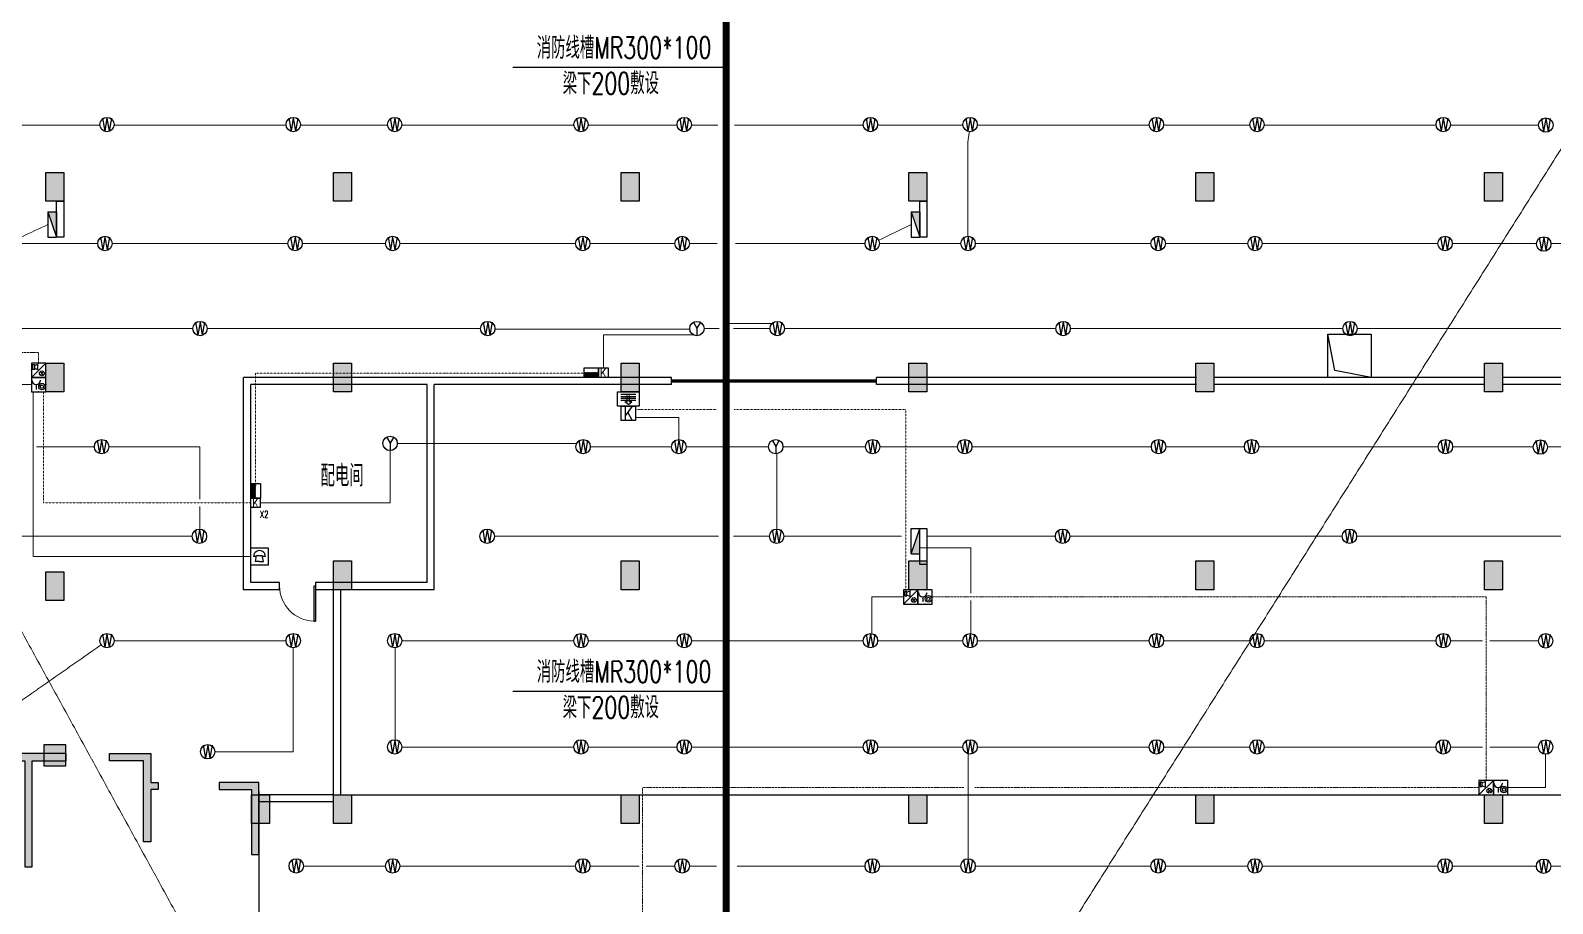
# Model space of a CAD drawing. Extents: x -1348811 to 123514, y -640545 to 749356.
# Drawn here: x -547231 to -504907, y -465739 to -441473 of the extents above; entities that cross this region are included whole.
import ezdxf
from ezdxf.enums import TextEntityAlignment as Align

# ---------------------------------------------------------------- set-up
doc = ezdxf.new("R2010")
doc.units = 0
doc.header["$LTSCALE"] = 10
doc.header["$MEASUREMENT"] = 0
for name, pattern in [('8.17_for siteplandwg$0$DASH', [0.35, 0.25, -0.1]), ('ACAD_ISO11W100', [33.5, 12, -3, 12, -3, 0.5, -3]), ('DASH', [0.35, 0.25, -0.1]), ('DASHDOT', [25.4, 12.7, -6.35, 0, -6.35]), ('DASHED', [0.75, 0.5, -0.25]), ('常规', [20, 10, 0, 10])]:
    doc.linetypes.add(name, pattern=pattern)
doc.layers.get('0').update_dxf_attribs({"linetype": 'CONTINUOUS'})
for name, color, linetype in [('A-STAIRS', 9, 'CONTINUOUS'), ('COLU', 1, 'CONTINUOUS'), ('COLU_HATCH', 252, 'CONTINUOUS'), ('JPS-WALL', 7, 'CONTINUOUS'), ('JPS-XHS', 7, 'CONTINUOUS'), ('jq-h', 252, 'CONTINUOUS'), ('RD-equip', 3, 'CONTINUOUS'), ('RD-Text', 4, 'CONTINUOUS'), ('STAIR', 9, 'CONTINUOUS'), ('TEXT', 7, 'CONTINUOUS'), ('wall', 8, 'CONTINUOUS'), ('WINDOW', 4, 'CONTINUOUS'), ('wj', 1, 'CONTINUOUS'), ('大空间线缆层', 1, 'CONTINUOUS'), ('排水设施', 163, 'CONTINUOUS')]:
    doc.layers.add(name, color=color, linetype=linetype)
doc.layers.add('RD-Line', color=2, linetype='常规', lineweight=0)
doc.styles.add('FS1', font='txt4.shx', dxfattribs={"width": 0.8, "bigfont": 'fstxt.shx'})
doc.styles.add('FS2', font='tjromans.shx', dxfattribs={"width": 0.8, "bigfont": 'tjhztxt.shx'})
doc.styles.get("Standard").update_dxf_attribs({"font": 'GBENOR', "bigfont": 'GBCBIG'})

# ---------------------------------------------------------------- blocks, each defined once
blk = doc.blocks.new('JG301')
at = {"layer": 'jq-h'}
for points in [[(31500, -2800), (33050, -2800), (33050, -3000), (32100, -3000), (32100, -5950), (31900, -5950), (31900, -3000), (31500, -3000)], [(35400, -5250), (35200, -5250), (35200, -3000), (34250, -3000), (34250, -2800), (35400, -2800), (35400, -3600), (35600, -3600), (35600, -3800), (35400, -3800)], [(38200, -3800), (37300, -3800), (37300, -3600), (38400, -3600), (38400, -3600), (38400, -5600), (38200, -5600)]]:
    blk.add_hatch(color=256, dxfattribs=at).paths.add_polyline_path(points)
at = {"layer": 'wj'}
for points in [[(32100, -3000), (33050, -3000), (33050, -2800), (31500, -2800), (31500, -3000), (31900, -3000), (31900, -5950), (32100, -5950), (32100, -3000)], [(35200, -5250), (35200, -3000), (34250, -3000), (34250, -2800), (35400, -2800), (35400, -3600), (35600, -3600), (35600, -3800), (35400, -3800), (35400, -5250), (35200, -5250)], [(38200, -3800), (38200, -5600), (38400, -5600), (38400, -3600), (37300, -3600), (37300, -3800), (38200, -3800)]]:
    blk.add_lwpolyline(points, dxfattribs=at)
blk = doc.blocks.new('A$C00D673E7')
at = {"layer": '排水设施'}
blk.add_lwpolyline([(0, 0), (1200, 0), (1200, 1200), (0, 1200)], close=True, dxfattribs=at)
blk.add_lwpolyline([(1200, 1200), (189, 1005), (0, 0)], dxfattribs=at)
blk = doc.blocks.new('$DorLib2D$00000001')
for p, q in [((0.45, 0.975), (0.5, 0.975)), ((0.45, 0), (0.45, 0.975)), ((0.5, 0), (0.5, 0.975)), ((0.5, 0), (0.45, 0))]:
    blk.add_line(p, q)
at = {"lineweight": 13}
blk.add_arc((0.475, 0), 0.975, 91.4693, 180, dxfattribs=at)
blk = doc.blocks.new('WG')
at = {"layer": 'RD-equip'}
blk.add_circle((0, 0), 200, dxfattribs=at)
at = {"layer": 'RD-equip', "color": 4, "style": 'FS1', "width": 0.8}
blk.add_attdef('消防', text='', height=360, dxfattribs=at).set_placement((0, 0), align=Align.MIDDLE)
blk = doc.blocks.new('WWWW')
at = {"layer": 'RD-equip'}
blk.add_blockref('WG', (0, 0), dxfattribs=at).add_auto_attribs({'消防': 'W'})
blk = doc.blocks.new('yy')
at = {"layer": 'RD-equip'}
blk.add_circle((0, 0), 200, dxfattribs=at)
at = {"layer": 'RD-equip', "color": 4, "style": 'FS1', "width": 0.8}
blk.add_attdef('Y', text='', height=360, dxfattribs=at).set_placement((0, 0), align=Align.MIDDLE)
blk = doc.blocks.new('YYYY')
at = {"layer": 'RD-equip'}
blk.add_blockref('yy', (0, 0), dxfattribs=at).add_auto_attribs({'Y': 'Y'})
blk = doc.blocks.new('FHJL')
at = {"layer": 'RD-equip', "color": 4}
for p, q in [((-212, 331), (210, 331)), ((-212, 274), (210, 274)), ((-212, 221), (210, 221)), ((-212, 168), (210, 168)), ((-97, 120), (-31, 120)), ((0, 43), (-97, 120)), ((-31, 120), (-31, 293)), ((0, 43), (97, 120)), ((31, 120), (31, 293)), ((97, 120), (31, 120))]:
    blk.add_line(p, q, dxfattribs=at)
at = {"layer": 'RD-equip'}
blk.add_lwpolyline([(300, 400), (300, 0), (-300, 0), (-300, 400)], close=True, dxfattribs=at)
blk = doc.blocks.new('daadfadada')
at = {"layer": 'RD-equip'}
blk.add_lwpolyline([(-300, 600), (300, 600), (300, 0), (-300, 0)], close=True, dxfattribs=at)
at = {"layer": 'RD-equip', "color": 4, "style": 'FS1', "width": 0.8}
blk.add_attdef('M', text='', height=600, dxfattribs=at).set_placement((0, 300), align=Align.MIDDLE)
blk = doc.blocks.new('$equip$00001636')
for p, q in [((0.5, 0), (-0.5, 0)), ((0.5, 0), (-0.5, -1)), ((-0.5, 0), (-0.5, -1)), ((0.5, -1), (0.5, 0)), ((-0.5, -1), (0.5, -1)), ((-0.42, -0.13, 0), (-0.42, -0.43, 0)), ((-0.27, -0.13, 0), (-0.42, -0.13, 0)), ((-0.42, -0.43, 0), (-0.27, -0.43, 0)), ((-0.27, -0.18, 0), (-0.07, -0.08, 0)), ((-0.27, -0.43, 0), (-0.27, -0.13, 0)), ((-0.07, -0.48, 0), (-0.27, -0.38, 0)), ((-0.07, -0.08, 0), (-0.07, -0.48, 0)), ((0.11, -0.6), (0.34, -0.84)), ((0.11, -0.84), (0.34, -0.6))]:
    blk.add_line(p, q)
blk.add_circle((0.22, -0.72), 0.169)
for p in [(0, 0), (-0.5, -0.5), (0, -1), (0.5, -0.5)]:
    blk.add_point(p)
at = {"flags": 9}
blk.add_attdef('A', (0, 0), '', height=0.00002, dxfattribs=at)
blk.add_attdef('B', text='', height=0.4, dxfattribs=at).set_placement((0.88, -0.7), align=Align.MIDDLE_CENTER)
blk = doc.blocks.new('$equip$00001630')
for p, q in [((-0.5, 0), (-0.5, -1)), ((0.5, 0), (-0.5, 0)), ((0.5, -1), (0.5, 0)), ((-0.5, -1), (0.5, -1)), ((-0.17, -0.5), (-0.17, -0.85))]:
    blk.add_line(p, q)
for radius in [0.226, 0.113]:
    blk.add_circle((0.23, -0.64), radius)
blk.add_arc((-0.17, -0.2), 0.3, 180, 0)
for p in [(0, 0), (-0.5, -0.5), (0, -1), (0.5, -0.5)]:
    blk.add_point(p)
at = {"flags": 9}
blk.add_attdef('A', (0, 0), '', height=0.00002, dxfattribs=at)
blk.add_attdef('B', text='', height=0.4, dxfattribs=at).set_placement((0.88, -0.7), align=Align.MIDDLE_CENTER)
blk = doc.blocks.new('DXHS')
at = {"layer": 'JPS-XHS'}
blk.add_hatch(color=256, dxfattribs=at).paths.add_polyline_path([(-350, 240), (-350, 0), (350, 0)])
at = {"layer": 'JPS-XHS', "linetype": 'Continuous'}
for p, q in [((-350, 240), (-350, 0)), ((-350, 240), (350, 240)), ((-350, 0), (350, 0)), ((350, 240), (350, 0))]:
    blk.add_line(p, q, dxfattribs=at)
at = {"layer": 'JPS-XHS'}
blk.add_line((-350, 240), (350, 0), dxfattribs=at)
blk = doc.blocks.new('adfarq2daasdfwqdf')
at = {"color": 4}
for p, q in [((-73, 0), (-139, 0)), ((-94, -112), (-67, 29)), ((-67, 29), (62, 29)), ((94, -112), (62, 29)), ((139, 0), (71, 0)), ((0, -112), (-94, -112)), ((0, -112), (94, -112))]:
    blk.add_line(p, q, dxfattribs=at)
blk.add_ellipse((0, 0), major_axis=(98.3, 98.3), ratio=1, start_param=5.497787, end_param=8.63938, dxfattribs=at)
at = {"layer": 'RD-equip'}
blk.add_lwpolyline([(-201, 200), (199, 200), (199, -200), (-201, -200)], close=True, dxfattribs=at)

msp = doc.modelspace()

# ---------------------------------------------------------------- hatches: boundary and pattern name
at = {"layer": 'COLU_HATCH'}
for points in [[(-546803.4, -445416.4), (-546303.4, -445416.4), (-546303.4, -446216.4), (-546803.4, -446216.4)], [(-538803.4, -445416.4), (-538303.4, -445416.4), (-538303.4, -446216.4), (-538803.4, -446216.4)], [(-530803.4, -445416.4), (-530303.4, -445416.4), (-530303.4, -446216.4), (-530803.4, -446216.4)], [(-522803.4, -445416.4), (-522303.4, -445416.4), (-522303.4, -446216.4), (-522803.4, -446216.4)], [(-514826.1, -445416.4), (-514326.1, -445416.4), (-514326.1, -446216.4), (-514826.1, -446216.4)], [(-506803.4, -445416.4), (-506303.4, -445416.4), (-506303.4, -446216.4), (-506803.4, -446216.4)], [(-546803.4, -450716.4), (-546303.4, -450716.4), (-546303.4, -451516.4), (-546803.4, -451516.4)], [(-538803.4, -450716.4), (-538303.4, -450716.4), (-538303.4, -451516.4), (-538803.4, -451516.4)], [(-530803.4, -450716.4), (-530303.4, -450716.4), (-530303.4, -451516.4), (-530803.4, -451516.4)], [(-522803.4, -450716.4), (-522303.4, -450716.4), (-522303.4, -451516.4), (-522803.4, -451516.4)], [(-514826.1, -450716.4), (-514326.1, -450716.4), (-514326.1, -451516.4), (-514826.1, -451516.4)], [(-506803.4, -450716.4), (-506303.4, -450716.4), (-506303.4, -451516.4), (-506803.4, -451516.4)], [(-538803.4, -456216.4), (-538303.4, -456216.4), (-538303.4, -457016.4), (-538803.4, -457016.4)], [(-530803.4, -456216.4), (-530303.4, -456216.4), (-530303.4, -457016.4), (-530803.4, -457016.4)], [(-522803.4, -456216.4), (-522303.4, -456216.4), (-522303.4, -457016.4), (-522803.4, -457016.4)], [(-514826.1, -456216.4), (-514326.1, -456216.4), (-514326.1, -457016.4), (-514826.1, -457016.4)], [(-506803.4, -456216.4), (-506303.4, -456216.4), (-506303.4, -457016.4), (-506803.4, -457016.4)], [(-546803.4, -456516.4), (-546303.4, -456516.4), (-546303.4, -457316.4), (-546803.4, -457316.4)], [(-546853.4, -461322.8), (-546253.4, -461322.8), (-546253.4, -461922.8), (-546853.4, -461922.8)], [(-541083.3, -462716.4), (-540583.3, -462716.4), (-540583.3, -463516.4), (-541083.3, -463516.4)], [(-538803.4, -462716.4), (-538303.4, -462716.4), (-538303.4, -463516.4), (-538803.4, -463516.4)], [(-530803.4, -462716.4), (-530303.4, -462716.4), (-530303.4, -463516.4), (-530803.4, -463516.4)], [(-522803.4, -462716.4), (-522303.4, -462716.4), (-522303.4, -463516.4), (-522803.4, -463516.4)], [(-514826.1, -462716.4), (-514326.1, -462716.4), (-514326.1, -463516.4), (-514826.1, -463516.4)], [(-506803.4, -462716.4), (-506303.4, -462716.4), (-506303.4, -463516.4), (-506803.4, -463516.4)]]:
    msp.add_hatch(color=256, dxfattribs=at).paths.add_polyline_path(points)

# ---------------------------------------------------------------- linework, layer by layer
at = {"layer": 'A-STAIRS', "color": 232, "linetype": 'DASH', "ltscale": 5}
msp.add_lwpolyline([(-540883.3, -462616.4), (-540883.3, -468872.8), (-541483.3, -468872.8), (-541483.3, -473372.8), (-546303.4, -473372.8), (-546303.4, -476816.4)], dxfattribs=at)
at = {"layer": 'COLU'}
for points in [[(-546803.4, -445416.4), (-546303.4, -445416.4), (-546303.4, -446216.4), (-546803.4, -446216.4)], [(-538803.4, -445416.4), (-538303.4, -445416.4), (-538303.4, -446216.4), (-538803.4, -446216.4)], [(-530803.4, -445416.4), (-530303.4, -445416.4), (-530303.4, -446216.4), (-530803.4, -446216.4)], [(-522803.4, -445416.4), (-522303.4, -445416.4), (-522303.4, -446216.4), (-522803.4, -446216.4)], [(-514826.1, -445416.4), (-514326.1, -445416.4), (-514326.1, -446216.4), (-514826.1, -446216.4)], [(-506803.4, -445416.4), (-506303.4, -445416.4), (-506303.4, -446216.4), (-506803.4, -446216.4)], [(-546803.4, -450716.4), (-546303.4, -450716.4), (-546303.4, -451516.4), (-546803.4, -451516.4)], [(-538803.4, -450716.4), (-538303.4, -450716.4), (-538303.4, -451516.4), (-538803.4, -451516.4)], [(-530803.4, -450716.4), (-530303.4, -450716.4), (-530303.4, -451516.4), (-530803.4, -451516.4)], [(-522803.4, -450716.4), (-522303.4, -450716.4), (-522303.4, -451516.4), (-522803.4, -451516.4)], [(-514826.1, -450716.4), (-514326.1, -450716.4), (-514326.1, -451516.4), (-514826.1, -451516.4)], [(-506803.4, -450716.4), (-506303.4, -450716.4), (-506303.4, -451516.4), (-506803.4, -451516.4)], [(-538803.4, -456216.4), (-538303.4, -456216.4), (-538303.4, -457016.4), (-538803.4, -457016.4)], [(-530803.4, -456216.4), (-530303.4, -456216.4), (-530303.4, -457016.4), (-530803.4, -457016.4)], [(-522803.4, -456216.4), (-522303.4, -456216.4), (-522303.4, -457016.4), (-522803.4, -457016.4)], [(-514826.1, -456216.4), (-514326.1, -456216.4), (-514326.1, -457016.4), (-514826.1, -457016.4)], [(-506803.4, -456216.4), (-506303.4, -456216.4), (-506303.4, -457016.4), (-506803.4, -457016.4)], [(-546803.4, -456516.4), (-546303.4, -456516.4), (-546303.4, -457316.4), (-546803.4, -457316.4)], [(-546853.4, -461322.8), (-546253.4, -461322.8), (-546253.4, -461922.8), (-546853.4, -461922.8)], [(-541083.3, -462716.4), (-540583.3, -462716.4), (-540583.3, -463516.4), (-541083.3, -463516.4)], [(-538803.4, -462716.4), (-538303.4, -462716.4), (-538303.4, -463516.4), (-538803.4, -463516.4)], [(-530803.4, -462716.4), (-530303.4, -462716.4), (-530303.4, -463516.4), (-530803.4, -463516.4)], [(-522803.4, -462716.4), (-522303.4, -462716.4), (-522303.4, -463516.4), (-522803.4, -463516.4)], [(-514826.1, -462716.4), (-514326.1, -462716.4), (-514326.1, -463516.4), (-514826.1, -463516.4)], [(-506803.4, -462716.4), (-506303.4, -462716.4), (-506303.4, -463516.4), (-506803.4, -463516.4)]]:
    msp.add_lwpolyline(points, close=True, dxfattribs=at)
at = {"layer": 'JPS-WALL'}
for points in [[(-546303.4, -446216.4), (-546303.4, -447216.4), (-546503.4, -447216.4), (-546503.4, -446216.4)], [(-522303.4, -446216.4), (-522303.4, -447216.4), (-522503.4, -447216.4), (-522503.4, -446216.4)], [(-522303.4, -455316.4), (-522303.4, -456316.4), (-522503.4, -456316.4), (-522503.4, -455316.4)]]:
    msp.add_lwpolyline(points, close=True, dxfattribs=at)
at = {"layer": 'RD-equip', "color": 4}
for p, q in [((-531830.3, -450985), (-531828.7, -450983.4)), ((-531830.3, -450999.9), (-531813.8, -450983.4)), ((-531830.3, -451014.8), (-531798.8, -450983.4)), ((-531830.3, -451029.8), (-531783.9, -450983.4)), ((-531830.3, -451044.7), (-531769, -450983.4)), ((-531830.3, -451059.6), (-531754.1, -450983.4)), ((-531830.3, -451074.6), (-531739.1, -450983.4)), ((-531830.3, -451089.5), (-531724.2, -450983.4)), ((-531830.3, -451104.4), (-531709.3, -450983.4)), ((-531827.3, -451116.4), (-531694.3, -450983.4)), ((-531812.4, -451116.4), (-531679.4, -450983.4)), ((-531797.5, -451116.4), (-531664.5, -450983.4)), ((-531782.5, -451116.4), (-531649.5, -450983.4)), ((-531767.6, -451116.4), (-531634.6, -450983.4)), ((-531752.7, -451116.4), (-531619.7, -450983.4)), ((-531737.8, -451116.4), (-531604.8, -450983.4)), ((-531722.8, -451116.4), (-531589.8, -450983.4)), ((-531707.9, -451116.4), (-531574.9, -450983.4)), ((-531693, -451116.4), (-531560, -450983.4)), ((-531678, -451116.4), (-531545, -450983.4)), ((-531663.1, -451116.4), (-531530.1, -450983.4)), ((-531648.2, -451116.4), (-531515.2, -450983.4)), ((-531633.2, -451116.4), (-531500.2, -450983.4)), ((-531618.3, -451116.4), (-531485.3, -450983.4)), ((-531603.4, -451116.4), (-531470.4, -450983.4)), ((-531588.5, -451116.4), (-531455.5, -450983.4)), ((-531573.5, -451116.4), (-531440.5, -450983.4)), ((-531558.6, -451116.4), (-531431.6, -450989.4)), ((-531543.7, -451116.4), (-531431.6, -451004.3)), ((-531528.7, -451116.4), (-531431.6, -451019.2)), ((-531513.8, -451116.4), (-531431.6, -451034.2)), ((-531498.9, -451116.4), (-531431.6, -451049.1)), ((-531484, -451116.4), (-531431.6, -451064)), ((-531469, -451116.4), (-531431.6, -451079)), ((-531454.1, -451116.4), (-531431.6, -451093.9)), ((-531439.2, -451116.4), (-531431.6, -451108.8)), ((-541103.4, -454072.3), (-540970.4, -454205.3)), ((-541103.4, -454087.2), (-540970.4, -454220.2)), ((-541103.4, -454102.1), (-540970.4, -454235.1)), ((-541103.4, -454117.1), (-540970.4, -454250.1)), ((-541103.4, -454132), (-540970.4, -454265)), ((-541091.4, -454069.3), (-540970.4, -454190.3)), ((-541076.5, -454069.3), (-540970.4, -454175.4)), ((-541061.5, -454069.3), (-540970.4, -454160.5)), ((-541046.6, -454069.3), (-540970.4, -454145.6)), ((-541031.7, -454069.3), (-540970.4, -454130.6)), ((-541016.8, -454069.3), (-540970.4, -454115.7)), ((-541001.8, -454069.3), (-540970.4, -454100.8)), ((-540986.9, -454069.3), (-540970.4, -454085.8)), ((-540972, -454069.3), (-540970.4, -454070.9)), ((-541103.4, -454146.9), (-540970.4, -454279.9)), ((-541103.4, -454161.8), (-540970.4, -454294.8)), ((-541103.4, -454176.8), (-540970.4, -454309.8)), ((-541103.4, -454191.7), (-540970.4, -454324.7)), ((-541103.4, -454206.6), (-540970.4, -454339.6)), ((-541103.4, -454221.6), (-540970.4, -454354.6)), ((-541103.4, -454236.5), (-540970.4, -454369.5)), ((-541103.4, -454251.4), (-540970.4, -454384.4)), ((-541103.4, -454266.4), (-540970.4, -454399.4)), ((-541103.4, -454281.3), (-540970.4, -454414.3)), ((-541103.4, -454296.2), (-540970.4, -454429.2)), ((-541103.4, -454311.1), (-540970.4, -454444.1)), ((-541103.4, -454326.1), (-540970.4, -454459.1)), ((-541103.4, -454341), (-540976.4, -454468)), ((-541103.4, -454355.9), (-540991.3, -454468)), ((-541103.4, -454370.9), (-541006.2, -454468)), ((-541103.4, -454385.8), (-541021.2, -454468)), ((-541103.4, -454400.7), (-541036.1, -454468)), ((-541103.4, -454415.7), (-541051, -454468)), ((-541103.4, -454430.6), (-541065.9, -454468)), ((-541103.4, -454445.5), (-541080.9, -454468)), ((-541103.4, -454460.4), (-541095.8, -454468))]:
    msp.add_line(p, q, dxfattribs=at)
at = {"layer": 'RD-equip'}
for points in [[(-531830.3, -450850.4), (-531431.6, -450850.4), (-531431.6, -451116.4), (-531830.3, -451116.4)], [(-531431.6, -450849.7), (-531171.2, -450849.7), (-531171.2, -451116.4), (-531431.6, -451116.4)], [(-540837.4, -454069.3), (-540837.4, -454468), (-541103.4, -454468), (-541103.4, -454069.3)], [(-541103.4, -454468), (-540843, -454468), (-540843, -454734.7), (-541103.4, -454734.7)]]:
    msp.add_lwpolyline(points, close=True, dxfattribs=at)
at = {"layer": 'RD-Line'}
for p, q in [((-608888.9, -346232.8), (-456497.3, -624013.4)), ((-445803.2, -351574.8), (-619583, -626684.4)), ((-545302.1, -444103.8), (-547724.1, -444103.8)), ((-540122.8, -444103.8), (-544903.4, -444103.8)), ((-537302.1, -444103.8), (-539724.1, -444103.8)), ((-533584.7, -444103.8), (-536903.4, -444103.8)), ((-532122.8, -444103.8), (-533584.7, -444103.8)), ((-529252.1, -444103.8), (-531724.1, -444103.8)), ((-528121, -444103.8), (-528853.4, -444103.8)), ((-524072.8, -444103.8), (-527656.6, -444103.8)), ((-521302.1, -444103.8), (-523674.1, -444103.8)), ((-521164.6, -444596.8), (-521126.9, -444286)), ((-516122.8, -444103.8), (-520903.4, -444103.8)), ((-513324.9, -444103.8), (-515724.1, -444103.8)), ((-508145.5, -444103.8), (-512926.2, -444103.8)), ((-505294.2, -444103.8), (-507746.9, -444103.8)), ((-521164.6, -447194.1), (-521164.6, -444596.8)), ((-546743.4, -446866.4), (-547692.2, -447309.4)), ((-522743.4, -446866.4), (-523643.7, -447306.2)), ((-547673.4, -447394), (-545359.2, -447394)), ((-544959.2, -447394), (-540073.4, -447394)), ((-539673.4, -447394), (-537359.2, -447394)), ((-536959.2, -447394), (-532073.4, -447394)), ((-531673.4, -447394), (-529309.2, -447394)), ((-528909.2, -447394), (-528138.9, -447394)), ((-527630.8, -447394), (-524023.4, -447394)), ((-523623.4, -447394), (-521359.2, -447394)), ((-520959.2, -447394), (-516073.4, -447394)), ((-515673.4, -447394), (-513382, -447394)), ((-512982, -447394), (-508096.2, -447394)), ((-507696.2, -447394), (-505351.6, -447394)), ((-504953, -447394), (-500065.8, -447394)), ((-550316.1, -449758.3), (-542716.1, -449758.3)), ((-542316.1, -449758.3), (-534716.1, -449758.3)), ((-534316.1, -449771.6), (-533547, -449771.6)), ((-533547, -449771.6), (-528899.4, -449771.6)), ((-528499.4, -449758.3), (-528079.4, -449758.3)), ((-526603.7, -449613.1), (-527884.8, -449613.1)), ((-527677.6, -449758.3), (-526666.1, -449758.3)), ((-526266.1, -449758.3), (-518716.1, -449758.3)), ((-518316.1, -449758.3), (-510738.9, -449758.3)), ((-510338.9, -449758.3), (-502708.5, -449758.3)), ((-531301.4, -450849.7), (-531301.4, -449928.9)), ((-531301.4, -449928.9), (-528803.7, -449928.9)), ((-547203.4, -451316.4), (-547868.9, -451316.4)), ((-530403.4, -452232.5), (-529205.1, -452232.5)), ((-529205.1, -452841.8), (-529205.1, -452232.5)), ((-547059, -453041.7), (-545452.3, -453041.7)), ((-545052.3, -453041.7), (-542521.7, -453041.7)), ((-542521.7, -454501.4), (-542521.7, -453041.7)), ((-537225.1, -453149.4), (-537225.1, -454601.4)), ((-537029.7, -452951.2), (-532041.4, -452951.2)), ((-531663.1, -453041.7), (-529402.3, -453041.7)), ((-529002.3, -453041.7), (-526707.7, -453041.7)), ((-526480.9, -455332), (-526480.9, -453239.9)), ((-526307.7, -453041.7), (-524013.1, -453041.7)), ((-523613.1, -453041.7), (-521452.3, -453041.7)), ((-521052.3, -453041.7), (-516063.1, -453041.7)), ((-515663.1, -453041.7), (-513475, -453041.7)), ((-513075, -453041.7), (-508085.9, -453041.7)), ((-507685.9, -453041.7), (-505446.2, -453041.7)), ((-505047, -453041.7), (-500057.1, -453041.7)), ((-542521.7, -455332.3), (-542521.7, -454701.4)), ((-540843, -454601.4), (-537225.1, -454601.4)), ((-550331.8, -455532), (-542731.8, -455532)), ((-534331.8, -455532), (-533546.6, -455532)), ((-533546.6, -455532), (-528096.3, -455532)), ((-527681.2, -455532), (-526681.8, -455532)), ((-526281.8, -455532), (-523012.8, -455532)), ((-522296.8, -455532), (-518731.8, -455532)), ((-518331.8, -455532), (-510754.5, -455532)), ((-510354.5, -455532), (-502725.8, -455532)), ((-522503.4, -455853.8), (-521086.5, -455853.8)), ((-521086.5, -457116.4), (-521086.5, -455853.8)), ((-522953.4, -457216.4), (-523840.1, -457216.4)), ((-523840.1, -458236.3), (-523840.1, -457216.4)), ((-521086.5, -458234.2), (-521086.5, -457316.4)), ((-547853.9, -460359.7), (-545266.6, -458548.2)), ((-544902.8, -458433.5), (-540123.4, -458433.5)), ((-539923.4, -458633.5), (-539923.4, -461520.6)), ((-537090.1, -461185.9), (-537090.1, -458633.1)), ((-536902.8, -458433.5), (-533562.7, -458433.5)), ((-533562.7, -458433.5), (-532123.4, -458433.5)), ((-531723.4, -458433.5), (-529252.8, -458433.5)), ((-528852.8, -458433.5), (-524073.4, -458433.5)), ((-523673.4, -458433.5), (-521302.8, -458433.5)), ((-520902.8, -458433.5), (-516123.4, -458433.5)), ((-515723.4, -458433.5), (-513325.5, -458433.5)), ((-512925.5, -458433.5), (-508146.2, -458433.5)), ((-507746.2, -458433.5), (-506853.4, -458433.5)), ((-506653.4, -458433.5), (-505298.4, -458433.5)), ((-542102.8, -461520.6), (-539923.4, -461520.6)), ((-533560.8, -461389.6), (-536902.8, -461389.6)), ((-532123.4, -461389.6), (-533560.8, -461389.6)), ((-529252.7, -461389.6), (-531723.5, -461389.6)), ((-524073.4, -461389.6), (-528852.8, -461389.6)), ((-521302.7, -461389.6), (-523673.5, -461389.6)), ((-521157, -464494), (-521157, -461578)), ((-516123.4, -461389.6), (-520902.8, -461389.6)), ((-513325.5, -461389.6), (-515723.5, -461389.6)), ((-508146.2, -461389.6), (-512925.6, -461389.6)), ((-506853.4, -461389.6), (-507746.2, -461389.6)), ((-505298.5, -461389.6), (-506653.4, -461389.6)), ((-505105.2, -461589.5), (-505105.2, -462516.4)), ((-506153.4, -462516.4), (-505105.2, -462516.4)), ((-537359, -464702.2), (-539641.9, -464702.2)), ((-533571.6, -464702.2), (-536959.4, -464702.2)), ((-532073.3, -464702.2), (-533571.6, -464702.2)), ((-530308.5, -464702.2), (-531673.6, -464702.2)), ((-529309, -464702.2), (-530108.5, -464702.2)), ((-528155.2, -464702.2), (-528909.4, -464702.2)), ((-524023.3, -464702.2), (-527577.1, -464702.2)), ((-521359, -464702.2), (-523623.6, -464702.2)), ((-516073.3, -464702.2), (-520959.4, -464702.2)), ((-513381.8, -464702.2), (-515673.6, -464702.2)), ((-508096, -464702.2), (-512982.1, -464702.2)), ((-505356.8, -464702.2), (-507696.3, -464702.2)), ((-500071, -464702.2), (-504956.8, -464702.2))]:
    msp.add_line(p, q, dxfattribs=at)
at = {"layer": 'RD-Line', "color": 1, "linetype": 'ACAD_ISO11W100', "ltscale": 0.05}
for p, q in [((-547003.4, -450427.4), (-569968.4, -450427.4)), ((-522153.4, -457216.4), (-506753.4, -457216.4)), ((-506753.4, -462316.4), (-506753.4, -457216.4)), ((-530208.5, -482316.4), (-530208.5, -462516.4)), ((-521280.5, -462516.4), (-530208.5, -462516.4)), ((-506953.4, -462516.4), (-520975.2, -462516.4))]:
    msp.add_line(p, q, dxfattribs=at)
at = {"layer": 'RD-Line', "color": 1, "linetype": 'DASHDOT', "ltscale": 0.05}
msp.add_line((-547003.4, -450716.4), (-547003.4, -450427.4), dxfattribs=at)
at = {"layer": 'RD-Line', "color": 1, "linetype": 'DASHDOT', "ltscale": 0.04}
for p, q in [((-540970.4, -454070.9), (-540970.4, -450999.9)), ((-531830.3, -450999.9), (-540970.4, -450999.9)), ((-546870.6, -451516.4), (-546870.6, -454601.4)), ((-530403.4, -452011.1), (-528140.5, -452011.1)), ((-527661.1, -452011.1), (-522893.6, -452011.1)), ((-522893.6, -457016.4), (-522893.6, -452011.1)), ((-541103.4, -454601.4), (-546870.6, -454601.4))]:
    msp.add_line(p, q, dxfattribs=at)
at = {"layer": 'RD-Line', "linetype": '8.17_for siteplandwg$0$DASH'}
for p in [(-547159, -451516.4), (-541103.4, -456096.5)]:
    msp.add_line(p, (-547159, -456096.5), dxfattribs=at)
at = {"layer": 'RD-Line', "linetype": 'DASHED', "ltscale": 0.8, "const_width": 200}
msp.add_lwpolyline([(-593857.2, -602852.8), (-593857.2, -584767.5), (-533341.7, -584767.5), (-533341.7, -497934.3), (-527884.8, -497934.3), (-527884.8, -388234.7)], dxfattribs=at)
at = {"layer": 'RD-Text'}
for p, q in [((-533822.2, -442496.6), (-527884.8, -442496.6)), ((-533822.2, -459840.2), (-527884.8, -459840.2))]:
    msp.add_line(p, q, dxfattribs=at)
at = {"layer": 'STAIR'}
msp.add_line((-538303.4, -462716.4), (-498653.4, -462716.4), dxfattribs=at)
at = {"layer": 'wall'}
for p, q in [((-529403.4, -451116.4), (-541303.4, -451116.4)), ((-541303.4, -457016.4), (-541303.4, -451116.4)), ((-529403.4, -451316.4), (-529403.4, -451116.4)), ((-514803.4, -451116.4), (-523703.4, -451116.4)), ((-523703.4, -451316.4), (-523703.4, -451116.4)), ((-506803.4, -451116.4), (-514303.4, -451116.4)), ((-498853.4, -451116.4), (-506303.4, -451116.4)), ((-536203.4, -451316.4), (-541103.4, -451316.4)), ((-541103.4, -456816.4), (-541103.4, -451316.4)), ((-536203.4, -456816.4), (-536203.4, -451316.4)), ((-529403.4, -451316.4), (-536003.4, -451316.4)), ((-536003.4, -457016.4), (-536003.4, -451316.4)), ((-514803.4, -451316.4), (-523703.4, -451316.4)), ((-506803.4, -451316.4), (-514303.4, -451316.4)), ((-498853.4, -451316.4), (-506303.4, -451316.4)), ((-540303.4, -457016.4), (-541303.4, -457016.4)), ((-540303.4, -456816.4), (-541103.4, -456816.4)), ((-536203.4, -456816.4), (-539303.4, -456816.4)), ((-536003.4, -457016.4), (-539303.4, -457016.4)), ((-538803.4, -462716.4), (-538803.4, -457016.4)), ((-538603.4, -462716.4), (-538603.4, -457016.4)), ((-538803.4, -462716.4), (-540883.3, -462716.4)), ((-538803.4, -462916.4), (-540883.3, -462916.4))]:
    msp.add_line(p, q, dxfattribs=at)
at = {"layer": 'wall', "linetype": 'ByBlock'}
for p, q in [((-540303.4, -457016.4), (-540303.4, -456816.4)), ((-539303.4, -456816.4), (-539303.4, -457016.4))]:
    msp.add_line(p, q, dxfattribs=at)
at = {"layer": 'WINDOW', "linetype": 'DASH', "ltscale": 2, "const_width": 100}
msp.add_lwpolyline([(-523703.4, -451216.4), (-529403.4, -451216.4)], dxfattribs=at)

# ---------------------------------------------------------------- block references
at = {"layer": 'JPS-XHS', "xscale": -1, "rotation": 90}
for p in [(-546503.4, -446866.4), (-522503.4, -446866.4)]:
    msp.add_blockref('DXHS', p, dxfattribs=at)
at = {"layer": 'JPS-XHS', "rotation": 90}
msp.add_blockref('DXHS', (-522503.4, -455666.4), dxfattribs=at)
at = {"layer": 'jq-h'}
msp.add_blockref('JG301', (-579283.3, -458772.8), dxfattribs=at)
at = {"layer": 'RD-equip'}
for name, p in [('WWWW', (-545102.8, -444087.5)), ('WWWW', (-539923.4, -444087.5)), ('WWWW', (-537102.8, -444087.5)), ('WWWW', (-531923.4, -444087.5)), ('WWWW', (-529052.8, -444087.5)), ('WWWW', (-523873.4, -444087.5)), ('WWWW', (-521102.8, -444087.5)), ('WWWW', (-515923.4, -444087.5)), ('WWWW', (-513125.5, -444087.5)), ('WWWW', (-507946.2, -444087.5)), ('WWWW', (-505094.2, -444103.8)), ('WWWW', (-545159.2, -447394)), ('WWWW', (-539873.4, -447394)), ('WWWW', (-537159.2, -447394)), ('WWWW', (-531873.4, -447394)), ('WWWW', (-529109.2, -447394)), ('WWWW', (-523823.4, -447394)), ('WWWW', (-521159.2, -447394)), ('WWWW', (-515873.4, -447394)), ('WWWW', (-513182, -447394)), ('WWWW', (-507896.2, -447394)), ('WWWW', (-505152.3, -447410.4)), ('WWWW', (-542516.1, -449758.3)), ('WWWW', (-534516.1, -449758.3)), ('YYYY', (-528699.4, -449758.3)), ('WWWW', (-526466.1, -449758.3)), ('WWWW', (-518516.1, -449758.3)), ('WWWW', (-510538.9, -449758.3)), ('WWWW', (-545252.3, -453041.7)), ('YYYY', (-537229.7, -452949.5)), ('WWWW', (-531863.1, -453041.7)), ('WWWW', (-529202.3, -453041.7)), ('YYYY', (-526507.7, -453041.7)), ('WWWW', (-523813.1, -453041.7)), ('WWWW', (-521252.3, -453041.7)), ('WWWW', (-515863.1, -453041.7)), ('WWWW', (-513275, -453041.7)), ('WWWW', (-507885.9, -453041.7)), ('WWWW', (-505246.6, -453054)), ('WWWW', (-542531.8, -455532)), ('WWWW', (-534531.8, -455532)), ('WWWW', (-526481.8, -455532)), ('WWWW', (-518531.8, -455532)), ('WWWW', (-510554.5, -455532)), ('WWWW', (-545102.8, -458433.5)), ('WWWW', (-539923.4, -458433.5)), ('WWWW', (-537102.8, -458433.5)), ('WWWW', (-531923.4, -458433.5)), ('WWWW', (-529052.8, -458433.5)), ('WWWW', (-523873.4, -458433.5)), ('WWWW', (-521102.8, -458433.5)), ('WWWW', (-515923.4, -458433.5)), ('WWWW', (-513125.5, -458433.5)), ('WWWW', (-507946.2, -458433.5)), ('WWWW', (-505098.5, -458437.6)), ('WWWW', (-542302.8, -461520.6)), ('WWWW', (-537102.8, -461385.5)), ('WWWW', (-531923.4, -461385.5)), ('WWWW', (-529052.8, -461385.5)), ('WWWW', (-523873.4, -461385.5)), ('WWWW', (-521102.8, -461385.5)), ('WWWW', (-515923.4, -461385.5)), ('WWWW', (-513125.5, -461385.5)), ('WWWW', (-507946.2, -461385.5)), ('WWWW', (-505098.5, -461389.6)), ('WWWW', (-539841.7, -464694)), ('WWWW', (-537159.2, -464694)), ('WWWW', (-531873.4, -464694)), ('WWWW', (-529109.2, -464694)), ('WWWW', (-523823.4, -464694)), ('WWWW', (-521159.2, -464694)), ('WWWW', (-515873.4, -464694)), ('WWWW', (-513182, -464694)), ('WWWW', (-507896.2, -464694)), ('WWWW', (-505156.8, -464702.2))]:
    msp.add_blockref(name, p, dxfattribs=at)
for name, p, xscale, yscale, zscale in [('$equip$00001636', (-547003.4, -450716.4), 399.9743999999482, 399.9743999999482, 399.9744), ('$equip$00001630', (-547003.4, -451116.4), 399.9743999999482, 399.9743999999482, 399.9744000000001), ('FHJL', (-530603.4, -451916.4), 1.000005000270903, 1.000005000038072, 1.000005), ('$equip$00001636', (-522753.4, -457016.4), 399.9743999999482, 399.9743999999482, 399.9744), ('$equip$00001630', (-522353.4, -457016.4), 399.9743999999482, 399.9743999999482, 399.9744000000001), ('$equip$00001636', (-506753.4, -462316.4), 399.9743999999482, 399.9743999999482, 399.9744), ('$equip$00001630', (-506353.4, -462316.4), 399.9743999999482, 399.9743999999482, 399.9744000000001)]:
    msp.add_blockref(name, p, dxfattribs=dict(at, xscale=xscale, yscale=yscale, zscale=zscale))
at = {"layer": 'RD-equip', "xscale": 0.6666700001806021, "yscale": 0.6666699999477714, "zscale": 0.66667}
msp.add_blockref('daadfadada', (-530603.4, -452316.4), dxfattribs=at).add_auto_attribs({'M': 'K'})
at = {"layer": 'WINDOW', "linetype": 'ByBlock', "xscale": -1000, "yscale": 1000, "zscale": -1000, "rotation": 180}
msp.add_blockref('$DorLib2D$00000001', (-539803.4, -456916.4), dxfattribs=at)
at = {"layer": '大空间线缆层', "linetype": '常规', "xscale": 1.200000000000058, "yscale": 1.199999999953434, "zscale": 1.2, "rotation": 0.03429375488022728}
msp.add_blockref('adfarq2daasdfwqdf', (-540862.2, -456096.3), dxfattribs=at)
at = {"layer": '排水设施', "xscale": -1, "rotation": 180}
msp.add_blockref('A$C00D673E7', (-511153.4, -449916.4), dxfattribs=at)

# ---------------------------------------------------------------- texts
at = {"layer": 'RD-equip', "color": 4, "style": 'FS1', "width": 0.8}
for p in [(-531301.4, -450986.2), (-540973.2, -454604.5)]:
    msp.add_attdef('K', text='K', height=260.4, dxfattribs=at).set_placement(p, align=Align.MIDDLE)
at = {"layer": 'RD-Text', "style": 'FS2', "width": 0.7}
for s, p in [('消防线槽MR300*100', (-533151.2, -442260.6)), ('梁下200敷设', (-532430.2, -443249.2)), ('消防线槽MR300*100', (-533151.2, -459604.2)), ('梁下200敷设', (-532430.2, -460592.9))]:
    msp.add_text(s, height=600, rotation=0.16112, dxfattribs=at).set_placement(p)
at = {"layer": 'RD-Text', "style": 'FS1', "width": 0.7}
msp.add_text('X2', height=200, dxfattribs=at).set_placement((-540732.8, -454922.5), align=Align.MIDDLE)
at = {"layer": 'TEXT', "style": 'FS2', "width": 0.7}
msp.add_text('配电间', height=600, rotation=0.16112, dxfattribs=at).set_placement((-539163.3, -454150.2))

doc.saveas('drawing.dxf')
